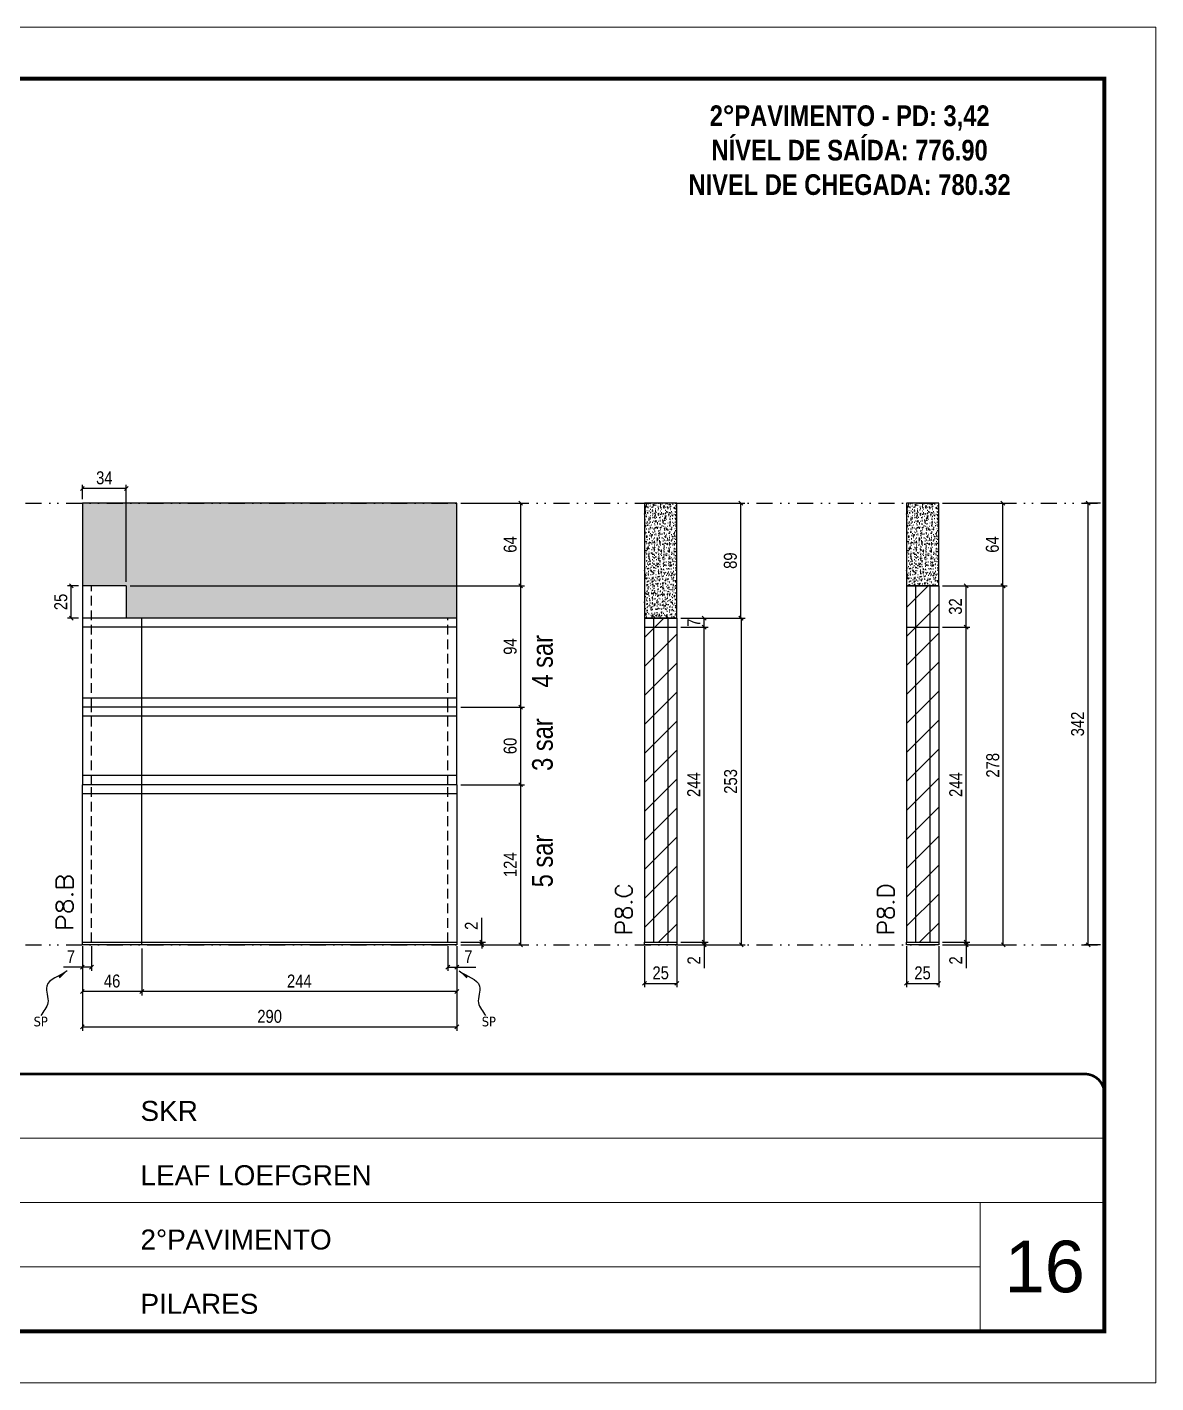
# Model space of a CAD drawing. Extents: x 14400 to 27878, y -21631 to 6985.
# Drawn here: x 19793 to 20667, y 2489 to 3539 of the extents above; entities that cross this region are included whole.
import ezdxf

# ---------------------------------------------------------------- set-up
doc = ezdxf.new("R2010")
doc.units = 0
for name, pattern in [('CONTINUO', [0]), ('DASHED', [0.75, 0.5, -0.25]), ('DIVIDE2', [0.625, 0.25, -0.125, 0, -0.125, 0, -0.125]), ('HIDDEN', [0.375, 0.25, -0.125])]:
    doc.linetypes.add(name, pattern=pattern)
for name, color, linetype, lineweight in [('CARIMBO', 255, 'Continuous', 9), ('Folhas', 255, 'Continuous', 9), ('Hachura', 251, 'Continuous', 9), ('SARRAFO DE PRESSAO', 251, 'DASHED', 9), ('Texto Seção', 7, 'Continuous', 15)]:
    doc.layers.add(name, color=color, linetype=linetype, lineweight=lineweight)
for name, color, linetype in [('COTA', 241, 'Continuous'), ('NOMENCLATURA', 7, 'Continuous'), ('Nível', 160, 'Continuous'), ('Painéis', 200, 'Continuous'), ('SARR_2.2x7', 40, 'Continuous'), ('Sarrafo de Pressão', 42, 'HIDDEN'), ('texto', 7, 'Continuous')]:
    doc.layers.add(name, color=color, linetype=linetype)
doc.styles.add('ARIAL', font='arial.ttf')
doc.styles.add('ARIAL_NARROW', font='ARIALN.TTF', dxfattribs={"height": 0.2})
doc.styles.add('COTA TECNICA', font='techl___.ttf', dxfattribs={"height": 10})
doc.styles.add('COTA TECNICA-50', font='techl___.ttf', dxfattribs={"height": 10})
doc.styles.add('REGUA-120', font='ROMANS.shx', dxfattribs={"height": 15})
doc.styles.add('ROMANC', font='techb___.ttf', dxfattribs={"height": 2.5})
doc.styles.get("Standard").update_dxf_attribs({"font": 'arial.ttf'})
doc.dimstyles.new('COTA PAINEL-50', dxfattribs={"dimtxt": 10, "dimasz": 3, "dimexe": 3, "dimexo": 3, "dimgap": 3, "dimtad": 1, "dimdec": 1, "dimzin": 12, "dimdsep": 46, "dimtxsty": 'COTA TECNICA-50', "dimblk1": 'OBLIQUE', "dimblk2": 'OBLIQUE', "dimsah": 1, "dimcen": 0.9, "dimclrd": 4, "dimclre": 4, "dimclrt": 240, "dimadec": 1, "dimazin": 3, "dimtfac": 1, "dimtdec": 1, "dimtmove": 0, "dimatfit": 3, "dimfxl": 1, "dimtolj": 1, "dimtzin": 12, "dimarcsym": 0})
doc.dimstyles.new('PAINEL', dxfattribs={"dimtxt": 10, "dimasz": 3, "dimexe": 3, "dimexo": 3, "dimgap": 3, "dimtad": 1, "dimdec": 1, "dimzin": 12, "dimdsep": 46, "dimtxsty": 'COTA TECNICA', "dimblk1": 'OBLIQUE', "dimblk2": 'OBLIQUE', "dimsah": 1, "dimcen": 0.9, "dimclrd": 4, "dimclre": 4, "dimclrt": 240, "dimadec": 1, "dimazin": 3, "dimtfac": 1, "dimtdec": 1, "dimtmove": 0, "dimatfit": 3, "dimfxl": 1, "dimtolj": 1, "dimtzin": 12, "dimarcsym": 0})
doc.dimstyles.get("Standard").update_dxf_attribs({"dimtxt": 0.18, "dimasz": 0.18, "dimexe": 0.18, "dimexo": 0.0625, "dimgap": 0.09, "dimtad": 0, "dimtih": 1, "dimtoh": 1, "dimdec": 4, "dimzin": 0, "dimdsep": 46, "dimtxsty": 'Standard', "dimcen": 0.09, "dimadec": 0, "dimazin": 0, "dimtfac": 1, "dimtdec": 4, "dimtofl": 0, "dimtmove": 0, "dimatfit": 3, "dimfxl": 1, "dimtolj": 1, "dimtzin": 0, "dimarcsym": 0})

# ---------------------------------------------------------------- blocks, each defined once
blk = doc.blocks.new('9999999999')
at = {"color": 30, "linetype": 'CONTINUO'}
for p, q in [((98564.6, 34379.6), (99584, 34379.6)), ((98564.6, 34329.8), (99488, 34329.8)), ((99584, 34329.8), (99488, 34329.8)), ((99488, 34329.8), (99488, 34230.2)), ((98564.6, 34280), (99488, 34280))]:
    blk.add_line(p, q, dxfattribs=at)
at = {"color": 30, "linetype": 'CONTINUO', "const_width": 2}
blk.add_lwpolyline([(99584, 34230.2), (99584, 34414.4, 0.414214), (99569, 34429.4), (98229, 34429.4, 0.414214), (98214, 34414.4), (98214, 34245.2, 0.414214), (98229, 34230.2), (99584, 34230.2)], format="xyb", dxfattribs=at)
at = {"layer": 'Folhas'}
blk.add_lwpolyline([(98139, 34190.2), (99624, 34190.2), (99624, 35240.2), (98139, 35240.2)], close=True, dxfattribs=at)
at = {"layer": 'Folhas', "color": 30, "const_width": 3}
blk.add_lwpolyline([(98214, 34230.2), (99584, 34230.2), (99584, 35200.2), (98214, 35200.2)], close=True, dxfattribs=at)
at = {"color": 7, "linetype": 'Continuous', "ltscale": 5, "style": 'ARIAL'}
for s, height, p in [('SKR', 15.48, (98837.7, 34393.1)), ('LEAF LOEFGREN', 15.483, (98837.7, 34343.3)), ('2°PAVIMENTO', 15.483, (98837.7, 34293.5)), ('PILARES', 15.48, (98837.7, 34243.7))]:
    blk.add_text(s, height=height, dxfattribs=at).set_placement(p)
blk = doc.blocks.new('_Oblique')
at = {"color": 0, "linetype": 'ByBlock', "lineweight": -2}
blk.add_line((-0.5, -0.5), (0.5, 0.5), dxfattribs=at)
blk = doc.blocks.new('*D1924')
at = {"layer": 'COTA', "color": 4, "lineweight": -2, "transparency": 16777216}
for p, q in [((20624, 3170.3), (20611.6, 3170.3)), ((20614.6, 2828.3), (20614.6, 3170.3)), ((20624, 2828.3), (20611.6, 2828.3))]:
    blk.add_line(p, q, dxfattribs=at)
at = {"layer": 'Defpoints', "color": 0, "transparency": 16777216}
for p in [(20614.6, 3170.3), (20627, 3170.3), (20627, 2828.3)]:
    blk.add_point(p, dxfattribs=at)
at = {"layer": 'COTA', "color": 4, "lineweight": -2, "transparency": 16777216, "xscale": 3, "yscale": 3, "zscale": 3}
for p, rotation in [((20614.6, 3170.3), 90), ((20614.6, 2828.3), 270)]:
    blk.add_blockref('_Oblique', p, dxfattribs=dict(at, rotation=rotation))
at = {"layer": 'COTA', "color": 240, "transparency": 16777216, "insert": (20606.4, 2999.3), "char_height": 10, "attachment_point": 5, "rotation": 90, "style": 'COTA TECNICA'}
blk.add_mtext('\\A1;342', dxfattribs=at)
blk = doc.blocks.new('*D1934')
at = {"layer": 'COTA', "color": 4, "lineweight": -2, "transparency": 16777216}
for p, q in [((20271, 2827.3), (20271, 2795.4)), ((20296, 2827.3), (20296, 2795.4)), ((20271, 2798.4), (20296, 2798.4))]:
    blk.add_line(p, q, dxfattribs=at)
at = {"layer": 'Defpoints', "color": 0, "transparency": 16777216}
for p in [(20271, 2830.3), (20296, 2830.3), (20296, 2798.4)]:
    blk.add_point(p, dxfattribs=at)
at = {"layer": 'COTA', "color": 4, "lineweight": -2, "transparency": 16777216, "xscale": 3, "yscale": 3, "zscale": 3, "rotation": 180}
blk.add_blockref('_Oblique', (20271, 2798.4), dxfattribs=at)
at = {"layer": 'COTA', "color": 4, "lineweight": -2, "transparency": 16777216, "xscale": 3, "yscale": 3, "zscale": 3}
blk.add_blockref('_Oblique', (20296, 2798.4), dxfattribs=at)
at = {"layer": 'COTA', "color": 240, "transparency": 16777216, "insert": (20283.5, 2806.5), "char_height": 10, "attachment_point": 5, "style": 'COTA TECNICA'}
blk.add_mtext('\\A1;25', dxfattribs=at)
blk = doc.blocks.new('*D1935')
at = {"layer": 'COTA', "color": 4, "lineweight": -2, "transparency": 16777216}
for p, q in [((20299, 2830.3), (20320.2, 2830.3)), ((20299, 2828.3), (20320.2, 2828.3)), ((20317.2, 2830.3), (20317.2, 2833.3)), ((20317.2, 2830.3), (20317.2, 2828.3)), ((20317.2, 2828.3), (20317.2, 2810.2))]:
    blk.add_line(p, q, dxfattribs=at)
at = {"layer": 'Defpoints', "color": 0, "transparency": 16777216}
for p in [(20296, 2830.3), (20296, 2828.3), (20317.2, 2830.3)]:
    blk.add_point(p, dxfattribs=at)
at = {"layer": 'COTA', "color": 4, "lineweight": -2, "transparency": 16777216, "xscale": 3, "yscale": 3, "zscale": 3}
for p, rotation in [((20317.2, 2830.3), 270), ((20317.2, 2828.3), 90)]:
    blk.add_blockref('_Oblique', p, dxfattribs=dict(at, rotation=rotation))
at = {"layer": 'COTA', "color": 240, "transparency": 16777216, "insert": (20309.2, 2816.2), "char_height": 10, "attachment_point": 5, "rotation": 90, "style": 'COTA TECNICA-50'}
blk.add_mtext('\\A1;2', dxfattribs=at)
blk = doc.blocks.new('*D1936')
at = {"layer": 'COTA', "color": 4, "lineweight": -2, "transparency": 16777216}
for p, q in [((20299, 3081.3), (20349, 3081.3)), ((20346, 2828.3), (20346, 3081.3)), ((20299, 2828.3), (20349, 2828.3))]:
    blk.add_line(p, q, dxfattribs=at)
at = {"layer": 'Defpoints', "color": 0, "transparency": 16777216}
for p in [(20296, 3081.3), (20346, 3081.3), (20296, 2828.3)]:
    blk.add_point(p, dxfattribs=at)
at = {"layer": 'COTA', "color": 4, "lineweight": -2, "transparency": 16777216, "xscale": 3, "yscale": 3, "zscale": 3}
for p, rotation in [((20346, 3081.3), 90), ((20346, 2828.3), 270)]:
    blk.add_blockref('_Oblique', p, dxfattribs=dict(at, rotation=rotation))
at = {"layer": 'COTA', "color": 240, "transparency": 16777216, "insert": (20337.7, 2954.8), "char_height": 10, "attachment_point": 5, "rotation": 90, "style": 'COTA TECNICA-50'}
blk.add_mtext('\\A1;253', dxfattribs=at)
blk = doc.blocks.new('*D1937')
at = {"layer": 'COTA', "color": 4, "lineweight": -2, "transparency": 16777216}
for p, q in [((20299, 3170.3), (20348.6, 3170.3)), ((20345.6, 3081.3), (20345.6, 3170.3)), ((20299, 3081.3), (20348.6, 3081.3))]:
    blk.add_line(p, q, dxfattribs=at)
at = {"layer": 'Defpoints', "color": 0, "transparency": 16777216}
for p in [(20296, 3170.3), (20345.6, 3170.3), (20296, 3081.3)]:
    blk.add_point(p, dxfattribs=at)
at = {"layer": 'COTA', "color": 4, "lineweight": -2, "transparency": 16777216, "xscale": 3, "yscale": 3, "zscale": 3}
for p, rotation in [((20345.6, 3170.3), 90), ((20345.6, 3081.3), 270)]:
    blk.add_blockref('_Oblique', p, dxfattribs=dict(at, rotation=rotation))
at = {"layer": 'COTA', "color": 240, "transparency": 16777216, "insert": (20337.5, 3125.8), "char_height": 10, "attachment_point": 5, "rotation": 90, "style": 'COTA TECNICA'}
blk.add_mtext('\\A1;89', dxfattribs=at)
blk = doc.blocks.new('*D1938')
at = {"layer": 'COTA', "color": 4, "lineweight": -2, "transparency": 16777216}
for p, q in [((20299, 3074.3), (20320.2, 3074.3)), ((20317.2, 2830.3), (20317.2, 3074.3)), ((20299, 2830.3), (20320.2, 2830.3))]:
    blk.add_line(p, q, dxfattribs=at)
at = {"layer": 'Defpoints', "color": 0, "transparency": 16777216}
for p in [(20296, 3074.3), (20317.2, 3074.3), (20296, 2830.3)]:
    blk.add_point(p, dxfattribs=at)
at = {"layer": 'COTA', "color": 4, "lineweight": -2, "transparency": 16777216, "xscale": 3, "yscale": 3, "zscale": 3}
for p, rotation in [((20317.2, 3074.3), 90), ((20317.2, 2830.3), 270)]:
    blk.add_blockref('_Oblique', p, dxfattribs=dict(at, rotation=rotation))
at = {"layer": 'COTA', "color": 240, "transparency": 16777216, "insert": (20309.1, 2952.3), "char_height": 10, "attachment_point": 5, "rotation": 90, "style": 'COTA TECNICA'}
blk.add_mtext('\\A1;244', dxfattribs=at)
blk = doc.blocks.new('*D1939')
at = {"layer": 'COTA', "color": 4, "lineweight": -2, "transparency": 16777216}
for p, q in [((20299, 3081.3), (20320.2, 3081.3)), ((20317.2, 3074.3), (20317.2, 3081.3)), ((20299, 3074.3), (20320.2, 3074.3))]:
    blk.add_line(p, q, dxfattribs=at)
at = {"layer": 'Defpoints', "color": 0, "transparency": 16777216}
for p in [(20296, 3081.3), (20317.2, 3081.3), (20296, 3074.3)]:
    blk.add_point(p, dxfattribs=at)
at = {"layer": 'COTA', "color": 4, "lineweight": -2, "transparency": 16777216, "xscale": 3, "yscale": 3, "zscale": 3}
for p, rotation in [((20317.2, 3081.3), 90), ((20317.2, 3074.3), 270)]:
    blk.add_blockref('_Oblique', p, dxfattribs=dict(at, rotation=rotation))
at = {"layer": 'COTA', "color": 240, "transparency": 16777216, "insert": (20309.1, 3077.8), "char_height": 10, "attachment_point": 5, "rotation": 90, "style": 'COTA TECNICA'}
blk.add_mtext('\\A1;7', dxfattribs=at)
blk = doc.blocks.new('*D2318')
at = {"layer": 'COTA', "color": 4, "lineweight": -2, "transparency": 16777216}
for p, q in [((20473.8, 2827.3), (20473.8, 2795.4)), ((20498.8, 2827.3), (20498.8, 2795.4)), ((20473.8, 2798.4), (20498.8, 2798.4))]:
    blk.add_line(p, q, dxfattribs=at)
at = {"layer": 'Defpoints', "color": 0, "transparency": 16777216}
for p in [(20473.8, 2830.3), (20498.8, 2830.3), (20498.8, 2798.4)]:
    blk.add_point(p, dxfattribs=at)
at = {"layer": 'COTA', "color": 4, "lineweight": -2, "transparency": 16777216, "xscale": 3, "yscale": 3, "zscale": 3, "rotation": 180}
blk.add_blockref('_Oblique', (20473.8, 2798.4), dxfattribs=at)
at = {"layer": 'COTA', "color": 4, "lineweight": -2, "transparency": 16777216, "xscale": 3, "yscale": 3, "zscale": 3}
blk.add_blockref('_Oblique', (20498.8, 2798.4), dxfattribs=at)
at = {"layer": 'COTA', "color": 240, "transparency": 16777216, "insert": (20486.3, 2806.5), "char_height": 10, "attachment_point": 5, "style": 'COTA TECNICA'}
blk.add_mtext('\\A1;25', dxfattribs=at)
blk = doc.blocks.new('*D2319')
at = {"layer": 'COTA', "color": 4, "lineweight": -2, "transparency": 16777216}
for p, q in [((20501.8, 2830.3), (20523, 2830.3)), ((20501.8, 2828.3), (20523, 2828.3)), ((20520, 2830.3), (20520, 2833.3)), ((20520, 2830.3), (20520, 2828.3)), ((20520, 2828.3), (20520, 2810.2))]:
    blk.add_line(p, q, dxfattribs=at)
at = {"layer": 'Defpoints', "color": 0, "transparency": 16777216}
for p in [(20498.8, 2830.3), (20498.8, 2828.3), (20520, 2830.3)]:
    blk.add_point(p, dxfattribs=at)
at = {"layer": 'COTA', "color": 4, "lineweight": -2, "transparency": 16777216, "xscale": 3, "yscale": 3, "zscale": 3}
for p, rotation in [((20520, 2830.3), 270), ((20520, 2828.3), 90)]:
    blk.add_blockref('_Oblique', p, dxfattribs=dict(at, rotation=rotation))
at = {"layer": 'COTA', "color": 240, "transparency": 16777216, "insert": (20512, 2816.2), "char_height": 10, "attachment_point": 5, "rotation": 90, "style": 'COTA TECNICA-50'}
blk.add_mtext('\\A1;2', dxfattribs=at)
blk = doc.blocks.new('*D2320')
at = {"layer": 'COTA', "color": 4, "lineweight": -2, "transparency": 16777216}
for p, q in [((20501.8, 3106.3), (20551.8, 3106.3)), ((20548.8, 2828.3), (20548.8, 3106.3)), ((20501.8, 2828.3), (20551.8, 2828.3))]:
    blk.add_line(p, q, dxfattribs=at)
at = {"layer": 'Defpoints', "color": 0, "transparency": 16777216}
for p in [(20498.8, 3106.3), (20548.8, 3106.3), (20498.8, 2828.3)]:
    blk.add_point(p, dxfattribs=at)
at = {"layer": 'COTA', "color": 4, "lineweight": -2, "transparency": 16777216, "xscale": 3, "yscale": 3, "zscale": 3}
for p, rotation in [((20548.8, 3106.3), 90), ((20548.8, 2828.3), 270)]:
    blk.add_blockref('_Oblique', p, dxfattribs=dict(at, rotation=rotation))
at = {"layer": 'COTA', "color": 240, "transparency": 16777216, "insert": (20540.7, 2967.3), "char_height": 10, "attachment_point": 5, "rotation": 90, "style": 'COTA TECNICA-50'}
blk.add_mtext('\\A1;278', dxfattribs=at)
blk = doc.blocks.new('*D2321')
at = {"layer": 'COTA', "color": 4, "lineweight": -2, "transparency": 16777216}
for p, q in [((20501.8, 3170.3), (20551.5, 3170.3)), ((20548.5, 3106.3), (20548.5, 3170.3)), ((20501.8, 3106.3), (20551.5, 3106.3))]:
    blk.add_line(p, q, dxfattribs=at)
at = {"layer": 'Defpoints', "color": 0, "transparency": 16777216}
for p in [(20498.8, 3170.3), (20548.5, 3170.3), (20498.8, 3106.3)]:
    blk.add_point(p, dxfattribs=at)
at = {"layer": 'COTA', "color": 4, "lineweight": -2, "transparency": 16777216, "xscale": 3, "yscale": 3, "zscale": 3}
for p, rotation in [((20548.5, 3170.3), 90), ((20548.5, 3106.3), 270)]:
    blk.add_blockref('_Oblique', p, dxfattribs=dict(at, rotation=rotation))
at = {"layer": 'COTA', "color": 240, "transparency": 16777216, "insert": (20540.4, 3138.3), "char_height": 10, "attachment_point": 5, "rotation": 90, "style": 'COTA TECNICA'}
blk.add_mtext('\\A1;64', dxfattribs=at)
blk = doc.blocks.new('*D2323')
at = {"layer": 'COTA', "color": 4, "lineweight": -2, "transparency": 16777216}
for p, q in [((20501.8, 3074.3), (20523, 3074.3)), ((20520, 2830.3), (20520, 3074.3)), ((20501.8, 2830.3), (20523, 2830.3))]:
    blk.add_line(p, q, dxfattribs=at)
at = {"layer": 'Defpoints', "color": 0, "transparency": 16777216}
for p in [(20498.8, 3074.3), (20520, 3074.3), (20498.8, 2830.3)]:
    blk.add_point(p, dxfattribs=at)
at = {"layer": 'COTA', "color": 4, "lineweight": -2, "transparency": 16777216, "xscale": 3, "yscale": 3, "zscale": 3}
for p, rotation in [((20520, 3074.3), 90), ((20520, 2830.3), 270)]:
    blk.add_blockref('_Oblique', p, dxfattribs=dict(at, rotation=rotation))
at = {"layer": 'COTA', "color": 240, "transparency": 16777216, "insert": (20512, 2952.3), "char_height": 10, "attachment_point": 5, "rotation": 90, "style": 'COTA TECNICA'}
blk.add_mtext('\\A1;244', dxfattribs=at)
blk = doc.blocks.new('*D2322')
at = {"layer": 'COTA', "color": 4, "lineweight": -2, "transparency": 16777216}
for p, q in [((20501.8, 3106.3), (20523, 3106.3)), ((20520, 3074.3), (20520, 3106.3)), ((20501.8, 3074.3), (20523, 3074.3))]:
    blk.add_line(p, q, dxfattribs=at)
at = {"layer": 'Defpoints', "color": 0, "transparency": 16777216}
for p in [(20498.8, 3106.3), (20520, 3106.3), (20498.8, 3074.3)]:
    blk.add_point(p, dxfattribs=at)
at = {"layer": 'COTA', "color": 4, "lineweight": -2, "transparency": 16777216, "xscale": 3, "yscale": 3, "zscale": 3}
for p, rotation in [((20520, 3106.3), 90), ((20520, 3074.3), 270)]:
    blk.add_blockref('_Oblique', p, dxfattribs=dict(at, rotation=rotation))
at = {"layer": 'COTA', "color": 240, "transparency": 16777216, "insert": (20511.8, 3090.3), "char_height": 10, "attachment_point": 5, "rotation": 90, "style": 'COTA TECNICA'}
blk.add_mtext('\\A1;32', dxfattribs=at)
blk = doc.blocks.new('*D2518')
at = {"layer": 'COTA', "color": 4, "lineweight": -2, "transparency": 16777216}
for p, q in [((19835.7, 2827.3), (19835.7, 2761.7)), ((20125.7, 2827.3), (20125.7, 2761.7)), ((19835.7, 2764.7), (20125.7, 2764.7))]:
    blk.add_line(p, q, dxfattribs=at)
at = {"layer": 'Defpoints', "color": 0, "transparency": 16777216}
for p in [(19835.7, 2830.3), (20125.7, 2830.3), (20125.7, 2764.7)]:
    blk.add_point(p, dxfattribs=at)
at = {"layer": 'COTA', "color": 4, "lineweight": -2, "transparency": 16777216, "xscale": 3, "yscale": 3, "zscale": 3, "rotation": 180}
blk.add_blockref('_Oblique', (19835.7, 2764.7), dxfattribs=at)
at = {"layer": 'COTA', "color": 4, "lineweight": -2, "transparency": 16777216, "xscale": 3, "yscale": 3, "zscale": 3}
blk.add_blockref('_Oblique', (20125.7, 2764.7), dxfattribs=at)
at = {"layer": 'COTA', "color": 240, "transparency": 16777216, "insert": (19980.7, 2772.8), "char_height": 10, "attachment_point": 5, "style": 'COTA TECNICA'}
blk.add_mtext('\\A1;290', dxfattribs=at)
blk = doc.blocks.new('*D2519')
at = {"layer": 'COTA', "color": 4, "lineweight": -2, "transparency": 16777216}
for p, q in [((19835.7, 2825.3), (19835.7, 2808)), ((19842.7, 2827.3), (19842.7, 2808)), ((19835.7, 2811), (19821, 2811)), ((19842.7, 2811), (19835.7, 2811))]:
    blk.add_line(p, q, dxfattribs=at)
at = {"layer": 'Defpoints', "color": 0, "transparency": 16777216}
for p in [(19835.7, 2828.3), (19842.7, 2830.3), (19835.7, 2811)]:
    blk.add_point(p, dxfattribs=at)
at = {"layer": 'COTA', "color": 4, "lineweight": -2, "transparency": 16777216, "xscale": 3, "yscale": 3, "zscale": 3, "rotation": 180}
blk.add_blockref('_Oblique', (19835.7, 2811), dxfattribs=at)
at = {"layer": 'COTA', "color": 4, "lineweight": -2, "transparency": 16777216, "xscale": 3, "yscale": 3, "zscale": 3}
blk.add_blockref('_Oblique', (19842.7, 2811), dxfattribs=at)
at = {"layer": 'COTA', "color": 240, "transparency": 16777216, "insert": (19826.8, 2819.1), "char_height": 10, "attachment_point": 5, "style": 'COTA TECNICA-50'}
blk.add_mtext('\\A1;7', dxfattribs=at)
blk = doc.blocks.new('*D2520')
at = {"layer": 'COTA', "color": 4, "lineweight": -2, "transparency": 16777216}
for p, q in [((20118.7, 2827.3), (20118.7, 2808)), ((20125.7, 2825.3), (20125.7, 2808)), ((20118.7, 2811), (20125.7, 2811)), ((20125.7, 2811), (20140.4, 2811))]:
    blk.add_line(p, q, dxfattribs=at)
at = {"layer": 'Defpoints', "color": 0, "transparency": 16777216}
for p in [(20118.7, 2830.3), (20125.7, 2828.3), (20125.7, 2811)]:
    blk.add_point(p, dxfattribs=at)
at = {"layer": 'COTA', "color": 4, "lineweight": -2, "transparency": 16777216, "xscale": 3, "yscale": 3, "zscale": 3, "rotation": 180}
blk.add_blockref('_Oblique', (20118.7, 2811), dxfattribs=at)
at = {"layer": 'COTA', "color": 4, "lineweight": -2, "transparency": 16777216, "xscale": 3, "yscale": 3, "zscale": 3}
blk.add_blockref('_Oblique', (20125.7, 2811), dxfattribs=at)
at = {"layer": 'COTA', "color": 240, "transparency": 16777216, "insert": (20134.6, 2819.1), "char_height": 10, "attachment_point": 5, "style": 'COTA TECNICA-50'}
blk.add_mtext('\\A1;7', dxfattribs=at)
blk = doc.blocks.new('*D2522')
at = {"layer": 'COTA', "color": 4, "lineweight": -2, "transparency": 16777216}
for p, q in [((19881.7, 2825.3), (19881.7, 2789.1)), ((20125.7, 2825.3), (20125.7, 2789.1)), ((20125.7, 2792.1), (19881.7, 2792.1))]:
    blk.add_line(p, q, dxfattribs=at)
at = {"layer": 'Defpoints', "color": 0, "transparency": 16777216}
for p in [(19881.7, 2828.3), (20125.7, 2828.3), (19881.7, 2792.1)]:
    blk.add_point(p, dxfattribs=at)
at = {"layer": 'COTA', "color": 4, "lineweight": -2, "transparency": 16777216, "xscale": 3, "yscale": 3, "zscale": 3, "rotation": 180}
blk.add_blockref('_Oblique', (19881.7, 2792.1), dxfattribs=at)
at = {"layer": 'COTA', "color": 4, "lineweight": -2, "transparency": 16777216, "xscale": 3, "yscale": 3, "zscale": 3}
blk.add_blockref('_Oblique', (20125.7, 2792.1), dxfattribs=at)
at = {"layer": 'COTA', "color": 240, "transparency": 16777216, "insert": (20003.7, 2800.2), "char_height": 10, "attachment_point": 5, "style": 'COTA TECNICA'}
blk.add_mtext('\\A1;244', dxfattribs=at)
blk = doc.blocks.new('*D2527')
at = {"layer": 'COTA', "color": 4, "lineweight": -2, "transparency": 16777216}
for p, q in [((19835.7, 3173.3), (19835.7, 3184.6)), ((19869.7, 3181.6), (19835.7, 3181.6)), ((19869.7, 3109.3), (19869.7, 3184.6))]:
    blk.add_line(p, q, dxfattribs=at)
at = {"layer": 'Defpoints', "color": 0, "transparency": 16777216}
for p in [(19835.7, 3181.6), (19835.7, 3170.3), (19869.7, 3106.3)]:
    blk.add_point(p, dxfattribs=at)
at = {"layer": 'COTA', "color": 4, "lineweight": -2, "transparency": 16777216, "xscale": 3, "yscale": 3, "zscale": 3, "rotation": 180}
blk.add_blockref('_Oblique', (19835.7, 3181.6), dxfattribs=at)
at = {"layer": 'COTA', "color": 4, "lineweight": -2, "transparency": 16777216, "xscale": 3, "yscale": 3, "zscale": 3}
blk.add_blockref('_Oblique', (19869.7, 3181.6), dxfattribs=at)
at = {"layer": 'COTA', "color": 240, "transparency": 16777216, "insert": (19852.7, 3189.9), "char_height": 10, "attachment_point": 5, "style": 'COTA TECNICA'}
blk.add_mtext('\\A1;34', dxfattribs=at)
blk = doc.blocks.new('*D2526')
at = {"layer": 'COTA', "color": 4, "lineweight": -2, "transparency": 16777216}
for p, q in [((19835.7, 2825.3), (19835.7, 2789.1)), ((19881.7, 2825.3), (19881.7, 2789.1)), ((19881.7, 2792.1), (19835.7, 2792.1))]:
    blk.add_line(p, q, dxfattribs=at)
at = {"layer": 'Defpoints', "color": 0, "transparency": 16777216}
for p in [(19835.7, 2828.3), (19881.7, 2828.3), (19835.7, 2792.1)]:
    blk.add_point(p, dxfattribs=at)
at = {"layer": 'COTA', "color": 4, "lineweight": -2, "transparency": 16777216, "xscale": 3, "yscale": 3, "zscale": 3, "rotation": 180}
blk.add_blockref('_Oblique', (19835.7, 2792.1), dxfattribs=at)
at = {"layer": 'COTA', "color": 4, "lineweight": -2, "transparency": 16777216, "xscale": 3, "yscale": 3, "zscale": 3}
blk.add_blockref('_Oblique', (19881.7, 2792.1), dxfattribs=at)
at = {"layer": 'COTA', "color": 240, "transparency": 16777216, "insert": (19858.7, 2800.2), "char_height": 10, "attachment_point": 5, "style": 'COTA TECNICA'}
blk.add_mtext('\\A1;46', dxfattribs=at)
blk = doc.blocks.new('*D2530')
at = {"layer": 'COTA', "color": 4, "lineweight": -2, "transparency": 16777216}
for p, q in [((20144.9, 2830.3), (20144.9, 2849.1)), ((20128.7, 2830.3), (20147.9, 2830.3)), ((20128.7, 2828.3), (20147.9, 2828.3)), ((20144.9, 2828.3), (20144.9, 2830.3)), ((20144.9, 2828.3), (20144.9, 2825.3))]:
    blk.add_line(p, q, dxfattribs=at)
at = {"layer": 'Defpoints', "color": 0, "transparency": 16777216}
for p in [(20125.7, 2830.3), (20125.7, 2828.3), (20144.9, 2828.3)]:
    blk.add_point(p, dxfattribs=at)
at = {"layer": 'COTA', "color": 4, "lineweight": -2, "transparency": 16777216, "xscale": 3, "yscale": 3, "zscale": 3}
for p, rotation in [((20144.9, 2830.3), 270), ((20144.9, 2828.3), 90)]:
    blk.add_blockref('_Oblique', p, dxfattribs=dict(at, rotation=rotation))
at = {"layer": 'COTA', "color": 240, "transparency": 16777216, "insert": (20136.9, 2843), "char_height": 10, "attachment_point": 5, "rotation": 90, "style": 'COTA TECNICA-50'}
blk.add_mtext('\\A1;2', dxfattribs=at)
blk = doc.blocks.new('*D2531')
at = {"layer": 'COTA', "color": 4, "lineweight": -2, "transparency": 16777216}
for p, q in [((20128.7, 2952.3), (20178.1, 2952.3)), ((20175.1, 2828.3), (20175.1, 2952.3)), ((20128.7, 2828.3), (20178.1, 2828.3))]:
    blk.add_line(p, q, dxfattribs=at)
at = {"layer": 'Defpoints', "color": 0, "transparency": 16777216}
for p in [(20125.7, 2952.3), (20175.1, 2952.3), (20125.7, 2828.3)]:
    blk.add_point(p, dxfattribs=at)
at = {"layer": 'COTA', "color": 4, "lineweight": -2, "transparency": 16777216, "xscale": 3, "yscale": 3, "zscale": 3}
for p, rotation in [((20175.1, 2952.3), 90), ((20175.1, 2828.3), 270)]:
    blk.add_blockref('_Oblique', p, dxfattribs=dict(at, rotation=rotation))
at = {"layer": 'COTA', "color": 240, "transparency": 16777216, "insert": (20167, 2890.3), "char_height": 10, "attachment_point": 5, "rotation": 90, "style": 'COTA TECNICA'}
blk.add_mtext('\\A1;124', dxfattribs=at)
blk = doc.blocks.new('*D2532')
at = {"layer": 'COTA', "color": 4, "lineweight": -2, "transparency": 16777216}
for p, q in [((20128.7, 3012.3), (20178.1, 3012.3)), ((20175.1, 2952.3), (20175.1, 3012.3)), ((20128.7, 2952.3), (20178.1, 2952.3))]:
    blk.add_line(p, q, dxfattribs=at)
at = {"layer": 'Defpoints', "color": 0, "transparency": 16777216}
for p in [(20125.7, 3012.3), (20175.1, 3012.3), (20125.7, 2952.3)]:
    blk.add_point(p, dxfattribs=at)
at = {"layer": 'COTA', "color": 4, "lineweight": -2, "transparency": 16777216, "xscale": 3, "yscale": 3, "zscale": 3}
for p, rotation in [((20175.1, 3012.3), 90), ((20175.1, 2952.3), 270)]:
    blk.add_blockref('_Oblique', p, dxfattribs=dict(at, rotation=rotation))
at = {"layer": 'COTA', "color": 240, "transparency": 16777216, "insert": (20167, 2982.3), "char_height": 10, "attachment_point": 5, "rotation": 90, "style": 'COTA TECNICA'}
blk.add_mtext('\\A1;60', dxfattribs=at)
blk = doc.blocks.new('*D2533')
at = {"layer": 'COTA', "color": 4, "lineweight": -2, "transparency": 16777216}
for p, q in [((19872.7, 3106.3), (20178.1, 3106.3)), ((20175.1, 3012.3), (20175.1, 3106.3)), ((20128.7, 3012.3), (20178.1, 3012.3))]:
    blk.add_line(p, q, dxfattribs=at)
at = {"layer": 'Defpoints', "color": 0, "transparency": 16777216}
for p in [(19869.7, 3106.3), (20175.1, 3106.3), (20125.7, 3012.3)]:
    blk.add_point(p, dxfattribs=at)
at = {"layer": 'COTA', "color": 4, "lineweight": -2, "transparency": 16777216, "xscale": 3, "yscale": 3, "zscale": 3}
for p, rotation in [((20175.1, 3106.3), 90), ((20175.1, 3012.3), 270)]:
    blk.add_blockref('_Oblique', p, dxfattribs=dict(at, rotation=rotation))
at = {"layer": 'COTA', "color": 240, "transparency": 16777216, "insert": (20167, 3059.3), "char_height": 10, "attachment_point": 5, "rotation": 90, "style": 'COTA TECNICA'}
blk.add_mtext('\\A1;94', dxfattribs=at)
blk = doc.blocks.new('*D2534')
at = {"layer": 'COTA', "color": 4, "lineweight": -2, "transparency": 16777216}
for p, q in [((20128.7, 3170.3), (20178.1, 3170.3)), ((20175.1, 3106.3), (20175.1, 3170.3)), ((19872.7, 3106.3), (20178.1, 3106.3))]:
    blk.add_line(p, q, dxfattribs=at)
at = {"layer": 'Defpoints', "color": 0, "transparency": 16777216}
for p in [(20125.7, 3170.3), (20175.1, 3170.3), (19869.7, 3106.3)]:
    blk.add_point(p, dxfattribs=at)
at = {"layer": 'COTA', "color": 4, "lineweight": -2, "transparency": 16777216, "xscale": 3, "yscale": 3, "zscale": 3}
for p, rotation in [((20175.1, 3170.3), 90), ((20175.1, 3106.3), 270)]:
    blk.add_blockref('_Oblique', p, dxfattribs=dict(at, rotation=rotation))
at = {"layer": 'COTA', "color": 240, "transparency": 16777216, "insert": (20167, 3138.3), "char_height": 10, "attachment_point": 5, "rotation": 90, "style": 'COTA TECNICA'}
blk.add_mtext('\\A1;64', dxfattribs=at)
blk = doc.blocks.new('*D2535')
at = {"layer": 'COTA', "color": 4, "lineweight": -2, "transparency": 16777216}
for p, q in [((19832.7, 3106.3), (19824.1, 3106.3)), ((19827.1, 3081.3), (19827.1, 3106.3)), ((19832.7, 3081.3), (19824.1, 3081.3))]:
    blk.add_line(p, q, dxfattribs=at)
at = {"layer": 'Defpoints', "color": 0, "transparency": 16777216}
for p in [(19827.1, 3106.3), (19835.7, 3106.3), (19835.7, 3081.3)]:
    blk.add_point(p, dxfattribs=at)
at = {"layer": 'COTA', "color": 4, "lineweight": -2, "transparency": 16777216, "xscale": 3, "yscale": 3, "zscale": 3}
for p, rotation in [((19827.1, 3106.3), 90), ((19827.1, 3081.3), 270)]:
    blk.add_blockref('_Oblique', p, dxfattribs=dict(at, rotation=rotation))
at = {"layer": 'COTA', "color": 240, "transparency": 16777216, "insert": (19819, 3093.8), "char_height": 10, "attachment_point": 5, "rotation": 90, "style": 'COTA TECNICA'}
blk.add_mtext('\\A1;25', dxfattribs=at)

msp = doc.modelspace()

# ---------------------------------------------------------------- hatches: boundary and pattern name
at = {"layer": 'COTA'}
h = msp.add_hatch(dxfattribs=at)
h.set_pattern_fill('AR-CONC', color=256, scale=0.03)
h.set_pattern_definition([(50, (-43.2078, 0), (5.4655401, -0.4781726), [0.5715, -6.2865]), (355, (-43.208, 0), (-1.0573026, 5.7317054), [0.4572, -5.0292175]), (100.451445, (-42.7523, -0.04), (4.4082374, 5.2535326), [0.4857003, -5.3427073]), (46.1842, (-43.208, 1.524), (8.1323712, -1.2612698), [0.85725, -9.42975]), (96.635558, (-42.53, 1.419), (7.122124, 7.4227837), [0.7285507, -8.0140682]), (351.18415, (-43.208, 1.524), (7.122124, 7.4227837), [0.685799, -7.543792]), (21, (-42.4458, 1.143), (4.5484317, -3.0679559), [0.5715, -6.2865]), (326, (-42.446, 1.143), (1.8540609, 5.525639), [0.4572, -5.0292]), (71.451445, (-42.0667, 0.8873), (6.4024926, 2.457683), [0.4857003, -5.3426981]), (37.5, (-43.2078, 0), (0.0926581, 2.53665117), [0, -4.96824, 0, -5.1054, 0, -5.04825]), (7.5, (-43.2078, 0), (2.00458988, 3.00541724), [0, -2.91084, 0, -4.85394, 0, -1.92405]), (327.5, (-44.907, 0), (4.06771786, -0.17186232), [0, -1.905, 0, -5.9436, 0, -7.8867]), (317.5, (-45.669, 0), (4.44387544, 0.7627947), [0, -2.4765, 0, -3.94716, 0, -5.6007])])
h.paths.add_polyline_path([(19835.69, 3170.29), (19835.69, 3106.29), (19869.69, 3106.29), (19869.69, 3081.29), (20125.69, 3081.29), (20125.69, 3170.29)])
h = msp.add_hatch(dxfattribs=at)
h.set_pattern_fill('AR-CONC', color=256, scale=0.03)
h.set_pattern_definition([(50, (1414.4437, -2315.15), (5.4655401, -0.4781726), [0.5715, -6.2865]), (355, (1414.444, -2315.15), (-1.0573026, 5.7317054), [0.4572, -5.0292175]), (100.451445, (1414.899, -2315.19), (4.4082374, 5.2535326), [0.4857003, -5.3427073]), (46.1842, (1414.444, -2313.626), (8.1323712, -1.2612698), [0.85725, -9.42975]), (96.635558, (1415.1214, -2313.731), (7.122124, 7.4227837), [0.7285507, -8.0140682]), (351.18415, (1414.444, -2313.626), (7.122124, 7.4227837), [0.685799, -7.543792]), (21, (1415.2057, -2314.007), (4.5484317, -3.0679559), [0.5715, -6.2865]), (326, (1415.206, -2314.007), (1.8540609, 5.525639), [0.4572, -5.0292]), (71.451445, (1415.585, -2314.263), (6.4024926, 2.457683), [0.4857003, -5.3426981]), (37.5, (1414.4437, -2315.1502), (0.0926581, 2.53665117), [0, -4.96824, 0, -5.1054, 0, -5.04825]), (7.5, (1414.4437, -2315.1502), (2.00458988, 3.00541724), [0, -2.91084, 0, -4.85394, 0, -1.92405]), (327.5, (1412.7445, -2315.1502), (4.06771786, -0.17186232), [0, -1.905, 0, -5.9436, 0, -7.8867]), (317.5, (1411.9825, -2315.1502), (4.44387544, 0.7627947), [0, -2.4765, 0, -3.94716, 0, -5.6007])])
h.paths.add_polyline_path([(20295.96, 3170.29), (20270.96, 3170.29), (20270.96, 3081.27), (20295.96, 3081.27)])
h = msp.add_hatch(dxfattribs=at)
h.set_pattern_fill('AR-CONC', color=256, scale=0.03)
h.set_pattern_definition([(50, (1617.325, -2315.15), (5.4655401, -0.4781726), [0.5715, -6.2865]), (355, (1617.325, -2315.15), (-1.0573026, 5.7317054), [0.4572, -5.0292175]), (100.451445, (1617.7804, -2315.19), (4.4082374, 5.2535326), [0.4857003, -5.3427073]), (46.1842, (1617.325, -2313.626), (8.1323712, -1.2612698), [0.85725, -9.42975]), (96.635558, (1618.0026, -2313.731), (7.122124, 7.4227837), [0.7285507, -8.0140682]), (351.18415, (1617.325, -2313.626), (7.122124, 7.4227837), [0.685799, -7.543792]), (21, (1618.087, -2314.007), (4.5484317, -3.0679559), [0.5715, -6.2865]), (326, (1618.087, -2314.007), (1.8540609, 5.525639), [0.4572, -5.0292]), (71.451445, (1618.466, -2314.263), (6.4024926, 2.457683), [0.4857003, -5.3426981]), (37.5, (1617.325, -2315.1502), (0.0926581, 2.53665117), [0, -4.96824, 0, -5.1054, 0, -5.04825]), (7.5, (1617.325, -2315.1502), (2.00458988, 3.00541724), [0, -2.91084, 0, -4.85394, 0, -1.92405]), (327.5, (1615.6256, -2315.1502), (4.06771786, -0.17186232), [0, -1.905, 0, -5.9436, 0, -7.8867]), (317.5, (1614.8636, -2315.1502), (4.44387544, 0.7627947), [0, -2.4765, 0, -3.94716, 0, -5.6007])])
h.paths.add_polyline_path([(20498.84, 3170.29), (20473.84, 3170.29), (20473.84, 3106.27), (20498.84, 3106.27)])
at = {"layer": 'Hachura'}
h = msp.add_hatch(dxfattribs=at)
h.set_pattern_fill('ANSI31', color=256, scale=5)
h.set_pattern_definition([(45, (142.191, 0), (-11.22532, 11.22532), [])])
h.paths.add_polyline_path([(20295.96, 3074.29), (20270.96, 3074.29), (20270.96, 2830.29), (20295.96, 2830.29)])
h.paths.add_polyline_path([(20295.96, 3081.27), (20270.96, 3081.27), (20270.96, 3074.29), (20295.96, 3074.29)])
h.paths.add_polyline_path([(20498.84, 3106.27), (20473.84, 3106.27), (20473.84, 3074.29), (20498.84, 3074.29)])
h.paths.add_polyline_path([(20498.84, 3074.29), (20473.84, 3074.29), (20473.84, 2830.29), (20498.84, 2830.29)])

# ---------------------------------------------------------------- linework, layer by layer
at = {"layer": 'COTA'}
for p, q in [((20125.69, 3170.29), (19835.69, 3170.29)), ((19835.69, 3170.29), (19835.69, 3106.29)), ((20125.69, 3081.29), (20125.69, 3170.29))]:
    msp.add_line(p, q, dxfattribs=at)
at = {"layer": 'COTA', "linetype": 'ByBlock'}
for points in [[(20270.96, 3081.27), (20295.96, 3081.27), (20295.96, 3170.29), (20270.96, 3170.29)], [(20473.84, 3106.27), (20498.84, 3106.27), (20498.84, 3170.29), (20473.84, 3170.29)]]:
    msp.add_lwpolyline(points, close=True, dxfattribs=at)
at = {"layer": 'Nível', "color": 4, "linetype": 'DIVIDE2', "ltscale": 50}
for p, q in [((19256.97, 3170.29), (20626.97, 3170.29)), ((19256.97, 2828.29), (20626.97, 2828.29))]:
    msp.add_line(p, q, dxfattribs=at)
at = {"layer": 'Painéis'}
for p, q in [((19835.69, 3106.29), (19835.69, 2952.29)), ((19869.69, 3106.29), (19835.69, 3106.29)), ((19869.69, 3106.29), (19869.69, 3081.29)), ((20473.84, 3106.27), (20473.84, 2830.29)), ((20498.84, 3106.27), (20473.84, 3106.27)), ((20498.84, 3106.27), (20498.84, 2830.29)), ((20125.69, 3081.29), (19869.69, 3081.29)), ((19881.69, 2828.29), (19881.69, 3081.29)), ((20125.69, 2952.29), (20125.69, 3081.29)), ((20270.96, 3081.27), (20270.96, 2830.29)), ((20295.96, 3081.27), (20270.96, 3081.27)), ((20295.96, 3081.27), (20295.96, 2830.29)), ((20270.96, 3074.29), (20295.96, 3074.29)), ((20473.84, 3074.29), (20498.84, 3074.29)), ((20125.69, 3012.29), (19835.69, 3012.29)), ((20125.69, 2952.29), (19835.69, 2952.29)), ((19835.69, 2830.29), (19835.69, 2952.29)), ((20125.69, 2952.29), (20125.69, 2830.29)), ((20270.96, 2830.29), (20295.96, 2830.29)), ((20270.96, 2830.29), (20295.96, 2830.29)), ((20270.96, 2828.29), (20270.96, 2830.29)), ((20295.96, 2828.29), (20270.96, 2828.29)), ((20295.96, 2830.29), (20295.96, 2828.29)), ((20473.84, 2830.29), (20498.84, 2830.29)), ((20473.84, 2830.29), (20498.84, 2830.29)), ((20473.84, 2828.29), (20473.84, 2830.29)), ((20498.84, 2828.29), (20473.84, 2828.29)), ((20498.84, 2830.29), (20498.84, 2828.29))]:
    msp.add_line(p, q, dxfattribs=at)
msp.add_lwpolyline([(19835.69, 2830.29), (20125.69, 2830.29), (20125.69, 2828.29), (19835.69, 2828.29)], close=True, dxfattribs=at)
at = {"layer": 'SARR_2.2x7'}
for p, q in [((20480.84, 3106.29), (20480.84, 2830.29)), ((20491.84, 3106.29), (20491.84, 2830.29)), ((19869.69, 3081.29), (19835.69, 3081.29)), ((20277.96, 3081.29), (20277.96, 2830.29)), ((20288.96, 3081.29), (20288.96, 2830.29)), ((20125.69, 3074.29), (19835.69, 3074.29)), ((20125.69, 3019.29), (19835.69, 3019.29)), ((20125.69, 3005.29), (19835.69, 3005.29)), ((20125.69, 2959.29), (19835.69, 2959.29)), ((20125.69, 2945.29), (19835.69, 2945.29))]:
    msp.add_line(p, q, dxfattribs=at)
at = {"layer": 'Sarrafo de Pressão', "ltscale": 30}
for p, q in [((19842.69, 3012.29), (19842.69, 3106.29)), ((20118.69, 3012.29), (20118.69, 3081.29)), ((19842.69, 2952.29), (19842.69, 3012.29)), ((20118.69, 2952.29), (20118.69, 3012.29)), ((19842.69, 2830.29), (19842.69, 2952.29)), ((20118.69, 2830.29), (20118.69, 2952.29))]:
    msp.add_line(p, q, dxfattribs=at)

# ---------------------------------------------------------------- block references
at = {"layer": 'SARRAFO DE PRESSAO', "color": 6, "linetype": 'ByBlock'}
msp.add_blockref('9999999999', (-78957.01, -31701.2), dxfattribs=at)

# ---------------------------------------------------------------- texts
at = {"layer": 'CARIMBO', "style": 'ARIAL'}
msp.add_text('16', height=40, dxfattribs=at).set_placement((20549.83, 2559.15))
at = {"layer": 'NOMENCLATURA', "style": 'ARIAL_NARROW'}
for s, p in [('4 sar', (20199.93, 3027.47)), ('3 sar', (20199.93, 2962.97)), ('5 sar', (20199.93, 2872.8))]:
    msp.add_text(s, height=16, rotation=90, dxfattribs=at).set_placement(p)
at = {"layer": 'NOMENCLATURA', "color": 2, "insert": (20429.81, 3505.06), "char_height": 16, "attachment_point": 2, "style": 'ROMANC'}
msp.add_mtext_dynamic_manual_height_columns('\\P2°PAVIMENTO - PD: 3,42\\PNÍVEL DE SAÍDA: 776.90\\PNIVEL DE CHEGADA: 780.32', width=432.3511, gutter_width=1, heights=[0], dxfattribs=at)
at = {"layer": 'texto', "color": 0, "char_height": 7.5, "attachment_point": 5}
for insert in [(19803.44, 2768.79), (20150.46, 2768.79)]:
    msp.add_mtext('{\\fTahoma|b0|i0|c0|p34;\\C4;SP}', dxfattribs=dict(at, insert=insert))
at = {"layer": 'Texto Seção', "style": 'REGUA-120', "width": 1.1}
msp.add_text('P8.B', height=13, rotation=90, dxfattribs=at).set_placement((19828.44, 2839.05))
at = {"layer": 'Texto Seção', "char_height": 13, "width": 370.6998, "attachment_point": 7, "rotation": 90, "style": 'REGUA-120'}
for s, insert in [('\\pt13;P8.C', (20261.51, 2835.7)), ('\\pt13;P8.D', (20464.39, 2835.7))]:
    msp.add_mtext(s, dxfattribs=dict(at, insert=insert))

# ---------------------------------------------------------------- dimensions: what is measured, and where the dimension line sits
at = {"layer": 'COTA'}
for base, p1, p2, angle, dimstyle, picture, middle in [((19835.69, 3181.65), (19869.69, 3106.29), (19835.69, 3170.29), 180, 'PAINEL', '*D2527', (19852.69, 3189.87)), ((20175.05, 3170.29), (19869.69, 3106.29), (20125.69, 3170.29), 90, 'PAINEL', '*D2534', (20166.95, 3138.29)), ((20345.63, 3170.29), (20295.96, 3081.27), (20295.96, 3170.29), 90, 'PAINEL', '*D1937', (20337.53, 3125.78)), ((20548.51, 3170.29), (20498.84, 3106.27), (20498.84, 3170.29), 90, 'PAINEL', '*D2321', (20540.41, 3138.28)), ((20614.59, 3170.29), (20626.97, 2828.29), (20626.97, 3170.29), 90, 'PAINEL', '*D1924', (20606.37, 2999.29)), ((19827.06, 3106.29), (19835.69, 3081.29), (19835.69, 3106.29), 90, 'PAINEL', '*D2535', (19818.95, 3093.79)), ((20175.05, 3106.29), (20125.69, 3012.29), (19869.69, 3106.29), 90, 'PAINEL', '*D2533', (20166.95, 3059.29)), ((20548.83, 3106.29), (20498.84, 2828.29), (20498.84, 3106.29), 90, 'COTA PAINEL-50', '*D2320', (20540.74, 2967.29)), ((20345.95, 3081.29), (20295.96, 2828.29), (20295.96, 3081.29), 90, 'COTA PAINEL-50', '*D1936', (20337.73, 2954.79)), ((20317.16, 3074.29), (20295.96, 2830.29), (20295.96, 3074.29), 90, 'PAINEL', '*D1938', (20309.08, 2952.29)), ((20520.04, 3074.29), (20498.84, 2830.29), (20498.84, 3074.29), 90, 'PAINEL', '*D2323', (20511.96, 2952.29)), ((20175.05, 3012.29), (20125.69, 2952.29), (20125.69, 3012.29), 90, 'PAINEL', '*D2532', (20166.95, 2982.29)), ((20175.05, 2952.29), (20125.69, 2828.29), (20125.69, 2952.29), 90, 'PAINEL', '*D2531', (20166.98, 2890.29)), ((19835.69, 2811.04), (19842.69, 2830.29), (19835.69, 2828.29), 180, 'COTA PAINEL-50', '*D2519', (19826.82, 2819.12)), ((19835.69, 2792.11), (19881.69, 2828.29), (19835.69, 2828.29), 180, 'PAINEL', '*D2526', (19858.69, 2800.21)), ((19881.69, 2792.11), (20125.69, 2828.29), (19881.69, 2828.29), 180, 'PAINEL', '*D2522', (20003.69, 2800.18)), ((20125.69, 2811.04), (20118.69, 2830.29), (20125.69, 2828.29), 0, 'COTA PAINEL-50', '*D2520', (20134.55, 2819.12))]:
    dim = msp.add_linear_dim(base=base, p1=p1, p2=p2, angle=angle, dimstyle=dimstyle, dxfattribs=at)
    dim.commit()
    dim.dimension.update_dxf_attribs({"geometry": picture, "text_midpoint": middle})
for base, p1, p2, angle, override, picture, middle in [((20520.04, 3106.27), (20498.84, 3074.29), (20498.84, 3106.27), 90, {"dimtmove": 1}, '*D2322', (20511.82, 3090.28)), ((20125.69, 2764.67), (19835.69, 2830.29), (20125.69, 2830.29), 0, {"dimarcsym": 2}, '*D2518', (19980.69, 2772.8))]:
    dim = msp.add_linear_dim(base=base, p1=p1, p2=p2, angle=angle, dimstyle='PAINEL', override=override, dxfattribs=at)
    dim.commit()
    dim.dimension.update_dxf_attribs({"geometry": picture, "text_midpoint": middle})
dim = msp.add_linear_dim(base=(20317.16, 3081.27), p1=(20295.96, 3074.29), p2=(20295.96, 3081.27), angle=90, dimstyle='PAINEL', override={"dimtmove": 1}, dxfattribs=at)
dim.commit()
dim.dimension.update_dxf_attribs({"geometry": '*D1939', "text_midpoint": (20317.16, 3077.78), "dimtype": 160})
for base, p1, p2, picture, middle in [((20144.94, 2828.29), (20125.69, 2830.29), (20125.69, 2828.29), '*D2530', (20144.94, 2843.03)), ((20317.16, 2830.29), (20295.96, 2828.29), (20295.96, 2830.29), '*D1935', (20317.16, 2816.23)), ((20520.04, 2830.29), (20498.84, 2828.29), (20498.84, 2830.29), '*D2319', (20520.04, 2816.23))]:
    dim = msp.add_linear_dim(base=base, p1=p1, p2=p2, angle=90, dimstyle='COTA PAINEL-50', dxfattribs=at)
    dim.commit()
    dim.dimension.update_dxf_attribs({"geometry": picture, "text_midpoint": middle, "dimtype": 160})
for base, p1, p2, picture, middle in [((20295.96, 2798.39), (20270.96, 2830.29), (20295.96, 2830.29), '*D1934', (20283.46, 2806.5)), ((20498.84, 2798.39), (20473.84, 2830.29), (20498.84, 2830.29), '*D2318', (20486.34, 2806.5))]:
    dim = msp.add_linear_dim(base=base, p1=p1, p2=p2, dimstyle='PAINEL', override={"dimarcsym": 2}, dxfattribs=at)
    dim.commit()
    dim.dimension.update_dxf_attribs({"geometry": picture, "text_midpoint": middle})

# ---------------------------------------------------------------- leaders
at = {"layer": 'COTA', "path_type": 1}
for points in [[(19823.86, 2808.1), (19808.07, 2796.27), (19809, 2783.26), (19803.44, 2773.48)], [(20127.52, 2808.1), (20143.3, 2796.27), (20142.38, 2783.26), (20147.93, 2773.48)]]:
    msp.add_leader(points, dimstyle='Standard', override={"dimasz": 8}, dxfattribs=at)

doc.saveas('drawing.dxf')
